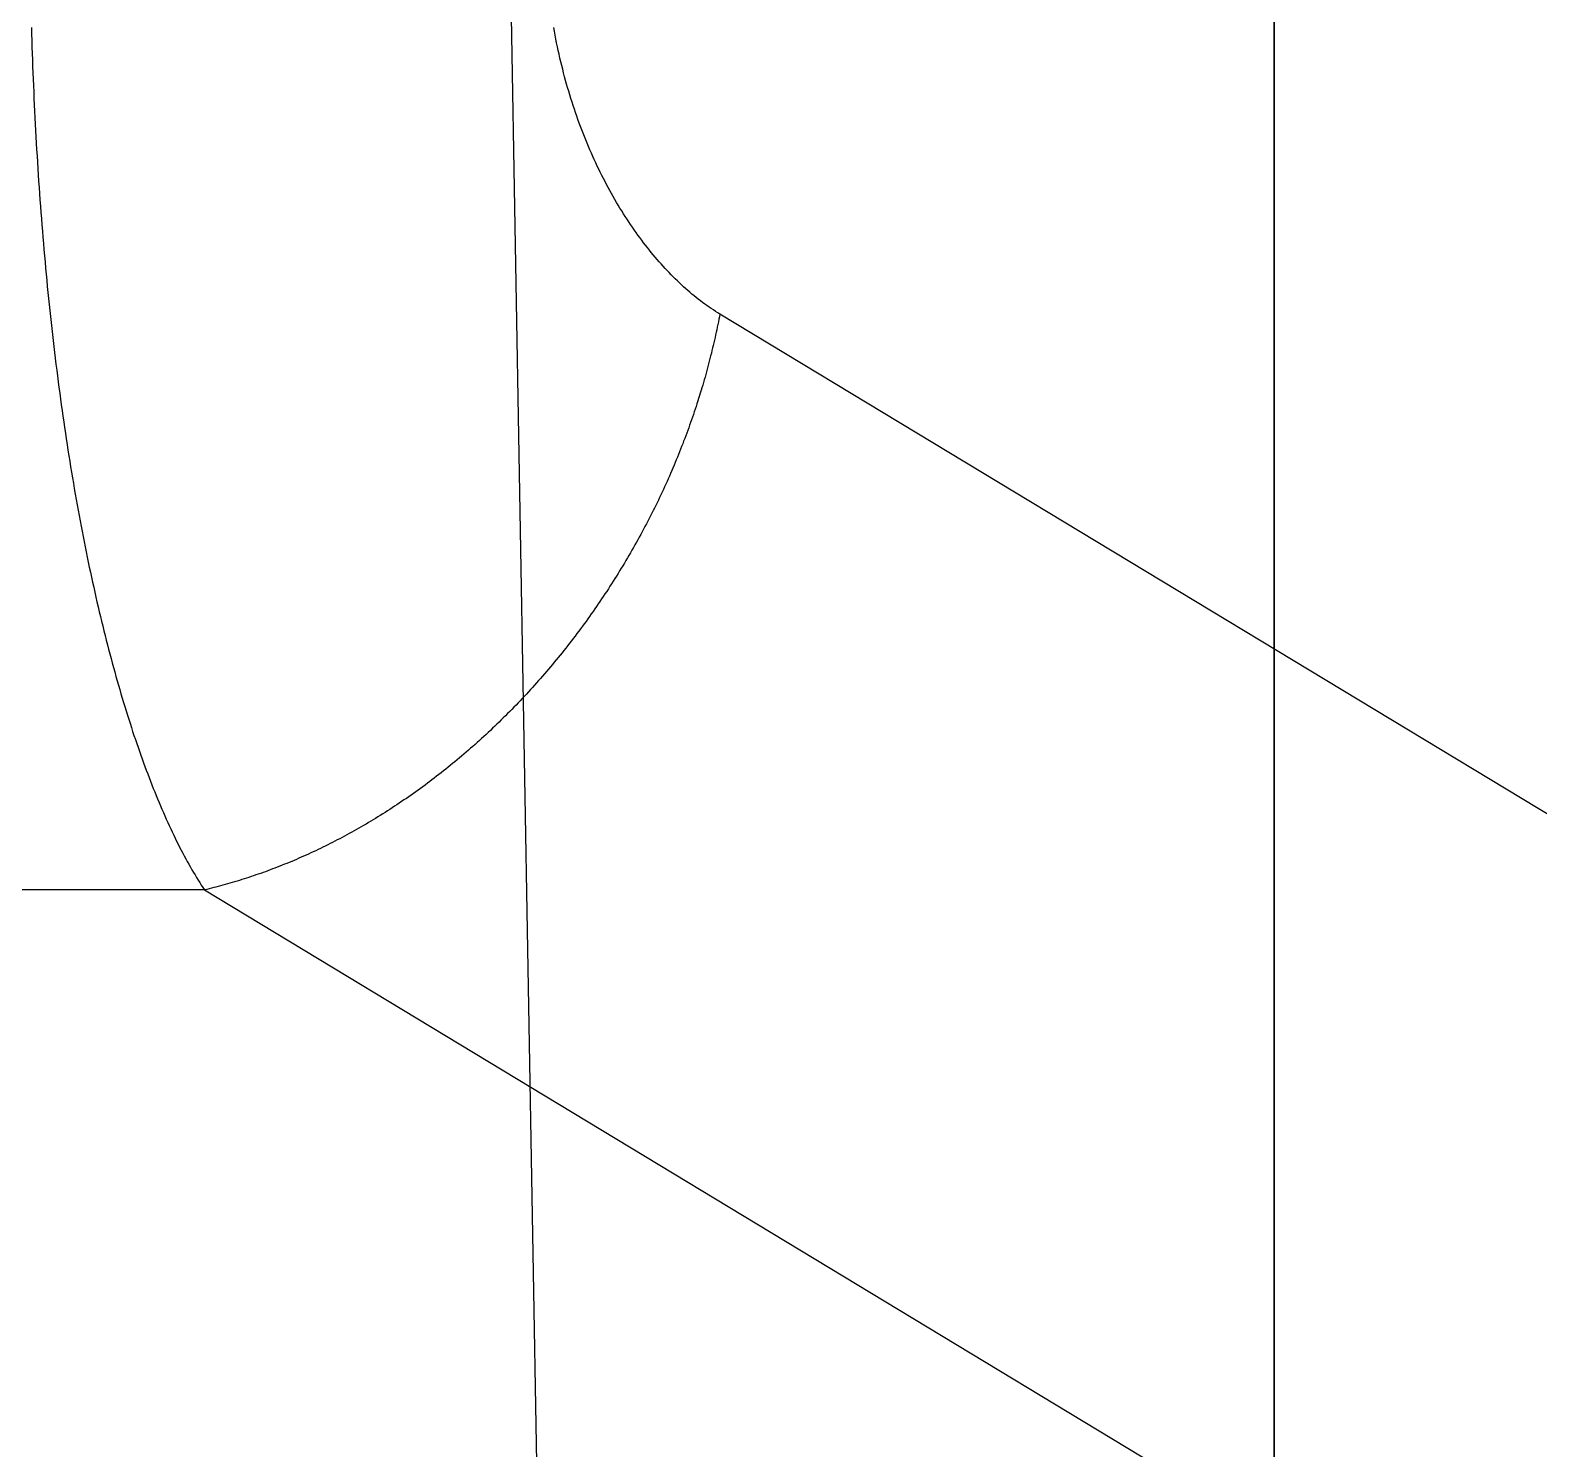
# Model space of a CAD drawing. Extents: x -4.83 to 4.83, y -5.56 to 3.84.
# Drawn here: x 1.76 to 2.051, y -4.3786 to -4.1049 of the extents above; entities that cross this region are included whole.
import ezdxf

# ---------------------------------------------------------------- set-up
doc = ezdxf.new("R2010")
doc.units = 0
doc.layers.get('0').update_dxf_attribs({"linetype": 'CONTINUOUS'})

# ---------------------------------------------------------------- blocks, each defined once
blk = doc.blocks.new('*U1')
at = {"color": 250, "extrusion": (-1, 0, 0)}
for p, q in [((2, -4.46868, 2.42132), (2, 0, 2.46032)), ((2, 0, 2.46032), (2, -4.47, 2.42))]:
    blk.add_line(p, q, dxfattribs=at)
at = {"color": 250, "extrusion": (0, -0.008727, 0.999962)}
blk.add_line((2, -4.46868, 2.42132), (2, 0, 2.46032), dxfattribs=at)
at = {"color": 250, "extrusion": (0, -0.009019, 0.999959)}
blk.add_line((2, 0, 2.46032), (2, -4.47, 2.42), dxfattribs=at)
at = {"color": 250}
for p, q in [((2.31109, -4.41234, 1.60161), (1.89306, -4.15968, 0.98261)), ((1.79361, -4.27078, 1.00442), (-1.79361, -4.27078, 1.00442)), ((1.79361, -4.27078, 1.00442), (2.23964, -4.54036, 1.66488))]:
    blk.add_line(p, q, dxfattribs=at)
at = {"color": 250, "extrusion": (0.828721, 0, -0.559661)}
blk.add_line((2.31109, -4.41234, 1.60161), (1.89306, -4.15968, 0.98261), dxfattribs=at)
at = {"color": 250, "extrusion": (0, -0.925848, -0.377897)}
for q in [(-1.79361, -4.27078, 1.00442), (2.23964, -4.54036, 1.66488)]:
    blk.add_line((1.79361, -4.27078, 1.00442), q, dxfattribs=at)
at = {"color": 250}
for points in [[(1.76025, -4.1044, 0.88091), (1.76028, -4.10565, 0.88103), (1.76032, -4.10689, 0.88116), (1.76035, -4.10814, 0.8813), (1.76039, -4.10939, 0.88145), (1.76044, -4.11063, 0.8816), (1.76048, -4.11187, 0.88177), (1.76053, -4.11311, 0.88194), (1.76057, -4.11435, 0.88212), (1.76063, -4.11559, 0.8823), (1.76068, -4.11683, 0.8825), (1.76073, -4.11807, 0.8827), (1.76079, -4.1193, 0.88291), (1.76085, -4.12054, 0.88313), (1.76091, -4.12177, 0.88335), (1.76097, -4.123, 0.88358), (1.76104, -4.12423, 0.88382), (1.7611, -4.12546, 0.88407), (1.76117, -4.12668, 0.88433), (1.76124, -4.12791, 0.88459), (1.76132, -4.12913, 0.88486), (1.76139, -4.13035, 0.88514), (1.76147, -4.13157, 0.88543), (1.76155, -4.13279, 0.88572), (1.76163, -4.134, 0.88602), (1.76171, -4.13522, 0.88633), (1.7618, -4.13643, 0.88664), (1.76188, -4.13764, 0.88696), (1.76197, -4.13884, 0.88729), (1.76207, -4.14005, 0.88763), (1.76216, -4.14125, 0.88798), (1.76225, -4.14245, 0.88833), (1.76235, -4.14365, 0.88869), (1.76245, -4.14484, 0.88906), (1.76255, -4.14604, 0.88943), (1.76265, -4.14723, 0.88981), (1.76276, -4.14842, 0.8902), (1.76287, -4.1496, 0.8906), (1.76298, -4.15079, 0.891), (1.76309, -4.15197, 0.89141), (1.7632, -4.15314, 0.89183), (1.76331, -4.15432, 0.89225), (1.76343, -4.15549, 0.89268), (1.76355, -4.15666, 0.89312), (1.76367, -4.15783, 0.89357), (1.76379, -4.15899, 0.89402), (1.76392, -4.16015, 0.89448), (1.76404, -4.16131, 0.89495), (1.76417, -4.16246, 0.89542), (1.7643, -4.16362, 0.89591), (1.76443, -4.16476, 0.89639), (1.76457, -4.16591, 0.89689), (1.7647, -4.16705, 0.89739), (1.76484, -4.16819, 0.8979), (1.76498, -4.16932, 0.89842), (1.76512, -4.17046, 0.89894), (1.76526, -4.17158, 0.89947), (1.76541, -4.17271, 0.90001), (1.76556, -4.17383, 0.90055), (1.76571, -4.17495, 0.9011), (1.76586, -4.17606, 0.90166), (1.76601, -4.17717, 0.90223), (1.76616, -4.17828, 0.9028), (1.76632, -4.17938, 0.90338), (1.76648, -4.18048, 0.90396), (1.76664, -4.18157, 0.90455), (1.7668, -4.18267, 0.90515), (1.76696, -4.18375, 0.90575), (1.76713, -4.18484, 0.90637), (1.76729, -4.18591, 0.90699), (1.76746, -4.18699, 0.90761), (1.76763, -4.18806, 0.90824), (1.76781, -4.18913, 0.90888), (1.76798, -4.19019, 0.90953), (1.76816, -4.19125, 0.91018), (1.76833, -4.1923, 0.91083), (1.76851, -4.19335, 0.9115), (1.76869, -4.19439, 0.91217), (1.76888, -4.19543, 0.91285), (1.76906, -4.19647, 0.91353), (1.76925, -4.1975, 0.91422), (1.76944, -4.19852, 0.91492), (1.76963, -4.19955, 0.91562), (1.76982, -4.20056, 0.91633), (1.77001, -4.20157, 0.91705), (1.77021, -4.20258, 0.91777), (1.7704, -4.20358, 0.9185), (1.7706, -4.20458, 0.91924), (1.7708, -4.20557, 0.91997), (1.771, -4.20656, 0.92072), (1.77121, -4.20754, 0.92147), (1.77141, -4.20852, 0.92223), (1.77162, -4.20949, 0.923), (1.77183, -4.21046, 0.92377), (1.77204, -4.21142, 0.92454), (1.77225, -4.21238, 0.92532), (1.77246, -4.21333, 0.92611), (1.77268, -4.21428, 0.92691), (1.77289, -4.21522, 0.92771), (1.77311, -4.21616, 0.92851), (1.77333, -4.21709, 0.92932), (1.77355, -4.21802, 0.93014), (1.77377, -4.21894, 0.93096), (1.77399, -4.21985, 0.93178), (1.77422, -4.22076, 0.93262), (1.77444, -4.22167, 0.93345), (1.77467, -4.22257, 0.9343), (1.7749, -4.22346, 0.93515), (1.77513, -4.22435, 0.936), (1.77536, -4.22524, 0.93686), (1.7756, -4.22612, 0.93772), (1.77583, -4.22699, 0.93859), (1.77607, -4.22786, 0.93947), (1.77631, -4.22872, 0.94035), (1.77655, -4.22957, 0.94123), (1.77679, -4.23042, 0.94212), (1.77703, -4.23127, 0.94302), (1.77727, -4.23211, 0.94391), (1.77752, -4.23294, 0.94482), (1.77776, -4.23377, 0.94573), (1.77801, -4.23459, 0.94664), (1.77826, -4.23541, 0.94756), (1.77851, -4.23622, 0.94849), (1.77876, -4.23703, 0.94942), (1.77901, -4.23783, 0.95035), (1.77926, -4.23862, 0.95129), (1.77952, -4.23941, 0.95223), (1.77977, -4.24019, 0.95318), (1.78003, -4.24096, 0.95413), (1.78029, -4.24173, 0.95509), (1.78055, -4.2425, 0.95605), (1.78081, -4.24326, 0.95701), (1.78107, -4.24401, 0.95798), (1.78133, -4.24475, 0.95896), (1.7816, -4.24549, 0.95993), (1.78186, -4.24623, 0.96092), (1.78213, -4.24696, 0.9619), (1.7824, -4.24768, 0.96289), (1.78267, -4.24839, 0.96389), (1.78294, -4.2491, 0.96489), (1.78321, -4.24981, 0.96589), (1.78348, -4.2505, 0.9669), (1.78375, -4.25119, 0.96791), (1.78403, -4.25188, 0.96893), (1.7843, -4.25256, 0.96995), (1.78458, -4.25323, 0.97097), (1.78486, -4.25389, 0.972), (1.78514, -4.25455, 0.97303), (1.78542, -4.25521, 0.97406), (1.7857, -4.25585, 0.9751), (1.78598, -4.25649, 0.97614), (1.78626, -4.25713, 0.97719), (1.78654, -4.25775, 0.97824), (1.78683, -4.25837, 0.97929), (1.78711, -4.25899, 0.98035), (1.7874, -4.25959, 0.98141), (1.78769, -4.26019, 0.98247), (1.78797, -4.26079, 0.98354), (1.78826, -4.26138, 0.98461), (1.78855, -4.26196, 0.98569), (1.78884, -4.26253, 0.98676), (1.78914, -4.2631, 0.98784), (1.78943, -4.26366, 0.98893), (1.78972, -4.26421, 0.99001), (1.79002, -4.26476, 0.9911), (1.79031, -4.2653, 0.9922), (1.79061, -4.26583, 0.99329), (1.7909, -4.26636, 0.99439), (1.7912, -4.26688, 0.9955), (1.7915, -4.26739, 0.9966), (1.7918, -4.2679, 0.99771), (1.7921, -4.2684, 0.99882), (1.7924, -4.26889, 0.99994), (1.7927, -4.26937, 1.00105), (1.793, -4.26985, 1.00217), (1.79331, -4.27032, 1.0033), (1.79361, -4.27078, 1.00442)], [(1.76025, -4.1044, 0.88091), (1.76028, -4.10565, 0.88103), (1.76032, -4.10689, 0.88116), (1.76035, -4.10814, 0.8813), (1.76039, -4.10939, 0.88145), (1.76044, -4.11063, 0.8816), (1.76048, -4.11187, 0.88177), (1.76053, -4.11311, 0.88194), (1.76057, -4.11435, 0.88212), (1.76063, -4.11559, 0.8823), (1.76068, -4.11683, 0.8825), (1.76073, -4.11807, 0.8827), (1.76079, -4.1193, 0.88291), (1.76085, -4.12054, 0.88313), (1.76091, -4.12177, 0.88335), (1.76097, -4.123, 0.88358), (1.76104, -4.12423, 0.88382), (1.7611, -4.12546, 0.88407), (1.76117, -4.12668, 0.88433), (1.76124, -4.12791, 0.88459), (1.76132, -4.12913, 0.88486), (1.76139, -4.13035, 0.88514), (1.76147, -4.13157, 0.88543), (1.76155, -4.13279, 0.88572), (1.76163, -4.134, 0.88602), (1.76171, -4.13522, 0.88633), (1.7618, -4.13643, 0.88664), (1.76188, -4.13764, 0.88696), (1.76197, -4.13884, 0.88729), (1.76207, -4.14005, 0.88763), (1.76216, -4.14125, 0.88798), (1.76225, -4.14245, 0.88833), (1.76235, -4.14365, 0.88869), (1.76245, -4.14484, 0.88906), (1.76255, -4.14604, 0.88943), (1.76265, -4.14723, 0.88981), (1.76276, -4.14842, 0.8902), (1.76287, -4.1496, 0.8906), (1.76298, -4.15079, 0.891), (1.76309, -4.15197, 0.89141), (1.7632, -4.15314, 0.89183), (1.76331, -4.15432, 0.89225), (1.76343, -4.15549, 0.89268), (1.76355, -4.15666, 0.89312), (1.76367, -4.15783, 0.89357), (1.76379, -4.15899, 0.89402), (1.76392, -4.16015, 0.89448), (1.76404, -4.16131, 0.89495), (1.76417, -4.16246, 0.89542), (1.7643, -4.16362, 0.89591), (1.76443, -4.16476, 0.89639), (1.76457, -4.16591, 0.89689), (1.7647, -4.16705, 0.89739), (1.76484, -4.16819, 0.8979), (1.76498, -4.16932, 0.89842), (1.76512, -4.17046, 0.89894), (1.76526, -4.17158, 0.89947), (1.76541, -4.17271, 0.90001), (1.76556, -4.17383, 0.90055), (1.76571, -4.17495, 0.9011), (1.76586, -4.17606, 0.90166), (1.76601, -4.17717, 0.90223), (1.76616, -4.17828, 0.9028), (1.76632, -4.17938, 0.90338), (1.76648, -4.18048, 0.90396), (1.76664, -4.18157, 0.90455), (1.7668, -4.18267, 0.90515), (1.76696, -4.18375, 0.90575), (1.76713, -4.18484, 0.90637), (1.76729, -4.18591, 0.90699), (1.76746, -4.18699, 0.90761), (1.76763, -4.18806, 0.90824), (1.76781, -4.18913, 0.90888), (1.76798, -4.19019, 0.90953), (1.76816, -4.19125, 0.91018), (1.76833, -4.1923, 0.91083), (1.76851, -4.19335, 0.9115), (1.76869, -4.19439, 0.91217), (1.76888, -4.19543, 0.91285), (1.76906, -4.19647, 0.91353), (1.76925, -4.1975, 0.91422), (1.76944, -4.19852, 0.91492), (1.76963, -4.19955, 0.91562), (1.76982, -4.20056, 0.91633), (1.77001, -4.20157, 0.91705), (1.77021, -4.20258, 0.91777), (1.7704, -4.20358, 0.9185), (1.7706, -4.20458, 0.91924), (1.7708, -4.20557, 0.91997), (1.771, -4.20656, 0.92072), (1.77121, -4.20754, 0.92147), (1.77141, -4.20852, 0.92223), (1.77162, -4.20949, 0.923), (1.77183, -4.21046, 0.92377), (1.77204, -4.21142, 0.92454), (1.77225, -4.21238, 0.92532), (1.77246, -4.21333, 0.92611), (1.77268, -4.21428, 0.92691), (1.77289, -4.21522, 0.92771), (1.77311, -4.21616, 0.92851), (1.77333, -4.21709, 0.92932), (1.77355, -4.21802, 0.93014), (1.77377, -4.21894, 0.93096), (1.77399, -4.21985, 0.93178), (1.77422, -4.22076, 0.93262), (1.77444, -4.22167, 0.93345), (1.77467, -4.22257, 0.9343), (1.7749, -4.22346, 0.93515), (1.77513, -4.22435, 0.936), (1.77536, -4.22524, 0.93686), (1.7756, -4.22612, 0.93772), (1.77583, -4.22699, 0.93859), (1.77607, -4.22786, 0.93947), (1.77631, -4.22872, 0.94035), (1.77655, -4.22957, 0.94123), (1.77679, -4.23042, 0.94212), (1.77703, -4.23127, 0.94302), (1.77727, -4.23211, 0.94391), (1.77752, -4.23294, 0.94482), (1.77776, -4.23377, 0.94573), (1.77801, -4.23459, 0.94664), (1.77826, -4.23541, 0.94756), (1.77851, -4.23622, 0.94849), (1.77876, -4.23703, 0.94942), (1.77901, -4.23783, 0.95035), (1.77926, -4.23862, 0.95129), (1.77952, -4.23941, 0.95223), (1.77977, -4.24019, 0.95318), (1.78003, -4.24096, 0.95413), (1.78029, -4.24173, 0.95509), (1.78055, -4.2425, 0.95605), (1.78081, -4.24326, 0.95701), (1.78107, -4.24401, 0.95798), (1.78133, -4.24475, 0.95896), (1.7816, -4.24549, 0.95993), (1.78186, -4.24623, 0.96092), (1.78213, -4.24696, 0.9619), (1.7824, -4.24768, 0.96289), (1.78267, -4.24839, 0.96389), (1.78294, -4.2491, 0.96489), (1.78321, -4.24981, 0.96589), (1.78348, -4.2505, 0.9669), (1.78375, -4.25119, 0.96791), (1.78403, -4.25188, 0.96893), (1.7843, -4.25256, 0.96995), (1.78458, -4.25323, 0.97097), (1.78486, -4.25389, 0.972), (1.78514, -4.25455, 0.97303), (1.78542, -4.25521, 0.97406), (1.7857, -4.25585, 0.9751), (1.78598, -4.25649, 0.97614), (1.78626, -4.25713, 0.97719), (1.78654, -4.25775, 0.97824), (1.78683, -4.25837, 0.97929), (1.78711, -4.25899, 0.98035), (1.7874, -4.25959, 0.98141), (1.78769, -4.26019, 0.98247), (1.78797, -4.26079, 0.98354), (1.78826, -4.26138, 0.98461), (1.78855, -4.26196, 0.98569), (1.78884, -4.26253, 0.98676), (1.78914, -4.2631, 0.98784), (1.78943, -4.26366, 0.98893), (1.78972, -4.26421, 0.99001), (1.79002, -4.26476, 0.9911), (1.79031, -4.2653, 0.9922), (1.79061, -4.26583, 0.99329), (1.7909, -4.26636, 0.99439), (1.7912, -4.26688, 0.9955), (1.7915, -4.26739, 0.9966), (1.7918, -4.2679, 0.99771), (1.7921, -4.2684, 0.99882), (1.7924, -4.26889, 0.99994), (1.7927, -4.26937, 1.00105), (1.793, -4.26985, 1.00217), (1.79331, -4.27032, 1.0033), (1.79361, -4.27078, 1.00442)], [(1.89306, -4.15968, 0.98261), (1.89264, -4.15942, 0.98199), (1.89222, -4.15916, 0.98137), (1.8918, -4.15888, 0.98075), (1.89138, -4.1586, 0.98013), (1.89097, -4.15832, 0.97951), (1.89055, -4.15803, 0.9789), (1.89013, -4.15773, 0.97828), (1.88972, -4.15742, 0.97767), (1.88931, -4.15711, 0.97706), (1.8889, -4.15679, 0.97645), (1.88849, -4.15646, 0.97584), (1.88808, -4.15613, 0.97523), (1.88767, -4.1558, 0.97463), (1.88726, -4.15545, 0.97403), (1.88686, -4.1551, 0.97343), (1.88645, -4.15474, 0.97283), (1.88605, -4.15438, 0.97223), (1.88565, -4.15401, 0.97164), (1.88525, -4.15364, 0.97104), (1.88485, -4.15326, 0.97045), (1.88445, -4.15287, 0.96986), (1.88405, -4.15248, 0.96928), (1.88366, -4.15208, 0.9687), (1.88327, -4.15167, 0.96811), (1.88288, -4.15126, 0.96754), (1.88249, -4.15085, 0.96696), (1.8821, -4.15043, 0.96639), (1.88172, -4.15, 0.96582), (1.88133, -4.14956, 0.96525), (1.88095, -4.14913, 0.96469), (1.88057, -4.14868, 0.96412), (1.88019, -4.14823, 0.96356), (1.87982, -4.14777, 0.96301), (1.87945, -4.14731, 0.96245), (1.87907, -4.14685, 0.9619), (1.8787, -4.14637, 0.96136), (1.87834, -4.1459, 0.96081), (1.87797, -4.14541, 0.96027), (1.87761, -4.14492, 0.95974), (1.87725, -4.14443, 0.9592), (1.87689, -4.14393, 0.95867), (1.87654, -4.14343, 0.95815), (1.87618, -4.14292, 0.95762), (1.87583, -4.1424, 0.9571), (1.87548, -4.14188, 0.95659), (1.87514, -4.14136, 0.95608), (1.8748, -4.14083, 0.95557), (1.87446, -4.1403, 0.95507), (1.87412, -4.13976, 0.95457), (1.87378, -4.13921, 0.95407), (1.87345, -4.13866, 0.95358), (1.87312, -4.13811, 0.95309), (1.8728, -4.13755, 0.95261), (1.87247, -4.13699, 0.95213), (1.87215, -4.13642, 0.95165), (1.87183, -4.13585, 0.95118), (1.87152, -4.13527, 0.95072), (1.87121, -4.13469, 0.95026), (1.8709, -4.1341, 0.9498), (1.87059, -4.13351, 0.94935), (1.87029, -4.13291, 0.9489), (1.86999, -4.13231, 0.94846), (1.8697, -4.13171, 0.94802), (1.86941, -4.1311, 0.94759), (1.86912, -4.13049, 0.94716), (1.86883, -4.12987, 0.94674), (1.86855, -4.12925, 0.94632), (1.86827, -4.12862, 0.9459), (1.86799, -4.12799, 0.9455), (1.86772, -4.12736, 0.9451), (1.86745, -4.12672, 0.9447), (1.86719, -4.12607, 0.94431), (1.86693, -4.12543, 0.94392), (1.86667, -4.12478, 0.94354), (1.86642, -4.12412, 0.94317), (1.86617, -4.12347, 0.9428), (1.86592, -4.1228, 0.94243), (1.86568, -4.12214, 0.94207), (1.86544, -4.12147, 0.94172), (1.86521, -4.12079, 0.94137), (1.86498, -4.12012, 0.94103), (1.86475, -4.11944, 0.9407), (1.86453, -4.11875, 0.94037), (1.86432, -4.11806, 0.94005), (1.8641, -4.11737, 0.93973), (1.86389, -4.11668, 0.93942), (1.86369, -4.11598, 0.93912), (1.86349, -4.11528, 0.93882), (1.86329, -4.11457, 0.93853), (1.8631, -4.11386, 0.93825), (1.86291, -4.11315, 0.93797), (1.86273, -4.11243, 0.9377), (1.86255, -4.11171, 0.93743), (1.86237, -4.11099, 0.93718), (1.86221, -4.11027, 0.93693), (1.86204, -4.10954, 0.93668), (1.86188, -4.10881, 0.93644), (1.86172, -4.10807, 0.93621), (1.86157, -4.10734, 0.93599), (1.86143, -4.1066, 0.93577), (1.86129, -4.10585, 0.93556), (1.86115, -4.10511, 0.93536), (1.86102, -4.10436, 0.93517)], [(1.89306, -4.15968, 0.98261), (1.89264, -4.15942, 0.98199), (1.89222, -4.15916, 0.98137), (1.8918, -4.15888, 0.98075), (1.89138, -4.1586, 0.98013), (1.89097, -4.15832, 0.97951), (1.89055, -4.15803, 0.9789), (1.89013, -4.15773, 0.97828), (1.88972, -4.15742, 0.97767), (1.88931, -4.15711, 0.97706), (1.8889, -4.15679, 0.97645), (1.88849, -4.15646, 0.97584), (1.88808, -4.15613, 0.97523), (1.88767, -4.1558, 0.97463), (1.88726, -4.15545, 0.97403), (1.88686, -4.1551, 0.97343), (1.88645, -4.15474, 0.97283), (1.88605, -4.15438, 0.97223), (1.88565, -4.15401, 0.97164), (1.88525, -4.15364, 0.97104), (1.88485, -4.15326, 0.97045), (1.88445, -4.15287, 0.96986), (1.88405, -4.15248, 0.96928), (1.88366, -4.15208, 0.9687), (1.88327, -4.15167, 0.96811), (1.88288, -4.15126, 0.96754), (1.88249, -4.15085, 0.96696), (1.8821, -4.15043, 0.96639), (1.88172, -4.15, 0.96582), (1.88133, -4.14956, 0.96525), (1.88095, -4.14913, 0.96469), (1.88057, -4.14868, 0.96412), (1.88019, -4.14823, 0.96356), (1.87982, -4.14777, 0.96301), (1.87945, -4.14731, 0.96245), (1.87907, -4.14685, 0.9619), (1.8787, -4.14637, 0.96136), (1.87834, -4.1459, 0.96081), (1.87797, -4.14541, 0.96027), (1.87761, -4.14492, 0.95974), (1.87725, -4.14443, 0.9592), (1.87689, -4.14393, 0.95867), (1.87654, -4.14343, 0.95815), (1.87618, -4.14292, 0.95762), (1.87583, -4.1424, 0.9571), (1.87548, -4.14188, 0.95659), (1.87514, -4.14136, 0.95608), (1.8748, -4.14083, 0.95557), (1.87446, -4.1403, 0.95507), (1.87412, -4.13976, 0.95457), (1.87378, -4.13921, 0.95407), (1.87345, -4.13866, 0.95358), (1.87312, -4.13811, 0.95309), (1.8728, -4.13755, 0.95261), (1.87247, -4.13699, 0.95213), (1.87215, -4.13642, 0.95165), (1.87183, -4.13585, 0.95118), (1.87152, -4.13527, 0.95072), (1.87121, -4.13469, 0.95026), (1.8709, -4.1341, 0.9498), (1.87059, -4.13351, 0.94935), (1.87029, -4.13291, 0.9489), (1.86999, -4.13231, 0.94846), (1.8697, -4.13171, 0.94802), (1.86941, -4.1311, 0.94759), (1.86912, -4.13049, 0.94716), (1.86883, -4.12987, 0.94674), (1.86855, -4.12925, 0.94632), (1.86827, -4.12862, 0.9459), (1.86799, -4.12799, 0.9455), (1.86772, -4.12736, 0.9451), (1.86745, -4.12672, 0.9447), (1.86719, -4.12607, 0.94431), (1.86693, -4.12543, 0.94392), (1.86667, -4.12478, 0.94354), (1.86642, -4.12412, 0.94317), (1.86617, -4.12347, 0.9428), (1.86592, -4.1228, 0.94243), (1.86568, -4.12214, 0.94207), (1.86544, -4.12147, 0.94172), (1.86521, -4.12079, 0.94137), (1.86498, -4.12012, 0.94103), (1.86475, -4.11944, 0.9407), (1.86453, -4.11875, 0.94037), (1.86432, -4.11806, 0.94005), (1.8641, -4.11737, 0.93973), (1.86389, -4.11668, 0.93942), (1.86369, -4.11598, 0.93912), (1.86349, -4.11528, 0.93882), (1.86329, -4.11457, 0.93853), (1.8631, -4.11386, 0.93825), (1.86291, -4.11315, 0.93797), (1.86273, -4.11243, 0.9377), (1.86255, -4.11171, 0.93743), (1.86237, -4.11099, 0.93718), (1.86221, -4.11027, 0.93693), (1.86204, -4.10954, 0.93668), (1.86188, -4.10881, 0.93644), (1.86172, -4.10807, 0.93621), (1.86157, -4.10734, 0.93599), (1.86143, -4.1066, 0.93577), (1.86129, -4.10585, 0.93556), (1.86115, -4.10511, 0.93536), (1.86102, -4.10436, 0.93517)], [(1.89306, -4.15968, 0.98261), (1.89296, -4.16018, 0.98247), (1.89286, -4.16068, 0.98233), (1.89276, -4.16118, 0.9822), (1.89266, -4.16168, 0.98206), (1.89256, -4.16218, 0.98193), (1.89245, -4.16268, 0.98179), (1.89235, -4.16318, 0.98166), (1.89224, -4.16369, 0.98153), (1.89212, -4.16419, 0.9814), (1.89201, -4.16469, 0.98127), (1.89189, -4.1652, 0.98114), (1.89177, -4.16571, 0.98102), (1.89165, -4.16621, 0.98089), (1.89153, -4.16672, 0.98077), (1.89141, -4.16723, 0.98064), (1.89128, -4.16773, 0.98052), (1.89115, -4.16824, 0.9804), (1.89102, -4.16875, 0.98028), (1.89089, -4.16926, 0.98016), (1.89075, -4.16977, 0.98005), (1.89061, -4.17028, 0.97993), (1.89047, -4.17079, 0.97982), (1.89033, -4.17131, 0.97971), (1.89019, -4.17182, 0.97959), (1.89004, -4.17233, 0.97948), (1.88989, -4.17284, 0.97937), (1.88974, -4.17336, 0.97927), (1.88959, -4.17387, 0.97916), (1.88943, -4.17438, 0.97906), (1.88928, -4.1749, 0.97895), (1.88912, -4.17541, 0.97885), (1.88896, -4.17593, 0.97875), (1.88879, -4.17644, 0.97865), (1.88863, -4.17696, 0.97855), (1.88846, -4.17748, 0.97845), (1.88829, -4.17799, 0.97836), (1.88812, -4.17851, 0.97826), (1.88794, -4.17902, 0.97817), (1.88776, -4.17954, 0.97808), (1.88759, -4.18006, 0.97799), (1.8874, -4.18057, 0.9779), (1.88722, -4.18109, 0.97781), (1.88704, -4.18161, 0.97773), (1.88685, -4.18213, 0.97764), (1.88666, -4.18264, 0.97756), (1.88647, -4.18316, 0.97748), (1.88627, -4.18368, 0.9774), (1.88607, -4.18419, 0.97732), (1.88588, -4.18471, 0.97724), (1.88567, -4.18523, 0.97717), (1.88547, -4.18575, 0.97709), (1.88527, -4.18626, 0.97702), (1.88506, -4.18678, 0.97695), (1.88485, -4.1873, 0.97688), (1.88464, -4.18782, 0.97681), (1.88442, -4.18833, 0.97675), (1.88421, -4.18885, 0.97668), (1.88399, -4.18937, 0.97662), (1.88377, -4.18988, 0.97656), (1.88354, -4.1904, 0.9765), (1.88332, -4.19092, 0.97644), (1.88309, -4.19143, 0.97638), (1.88286, -4.19195, 0.97633), (1.88263, -4.19246, 0.97627), (1.88239, -4.19298, 0.97622), (1.88216, -4.19349, 0.97617), (1.88192, -4.19401, 0.97612), (1.88168, -4.19452, 0.97607), (1.88143, -4.19504, 0.97603), (1.88119, -4.19555, 0.97598), (1.88094, -4.19606, 0.97594), (1.88069, -4.19658, 0.9759), (1.88044, -4.19709, 0.97586), (1.88018, -4.1976, 0.97583), (1.87992, -4.19811, 0.97579), (1.87966, -4.19862, 0.97576), (1.8794, -4.19913, 0.97573), (1.87914, -4.19965, 0.9757), (1.87887, -4.20015, 0.97567), (1.87861, -4.20066, 0.97564), (1.87834, -4.20117, 0.97562), (1.87806, -4.20168, 0.97559), (1.87779, -4.20219, 0.97557), (1.87751, -4.2027, 0.97555), (1.87723, -4.2032, 0.97553), (1.87695, -4.20371, 0.97552), (1.87667, -4.20421, 0.9755), (1.87638, -4.20472, 0.97549), (1.8761, -4.20522, 0.97548), (1.87581, -4.20572, 0.97547), (1.87551, -4.20622, 0.97546), (1.87522, -4.20673, 0.97545), (1.87492, -4.20723, 0.97545), (1.87463, -4.20773, 0.97545), (1.87433, -4.20823, 0.97544), (1.87402, -4.20872, 0.97545), (1.87372, -4.20922, 0.97545), (1.87341, -4.20972, 0.97545), (1.87311, -4.21021, 0.97546), (1.8728, -4.21071, 0.97547), (1.87248, -4.2112, 0.97547), (1.87217, -4.21169, 0.97549), (1.87185, -4.21219, 0.9755), (1.87154, -4.21268, 0.97551), (1.87122, -4.21317, 0.97553), (1.87089, -4.21365, 0.97555), (1.87057, -4.21414, 0.97557), (1.87024, -4.21463, 0.97559), (1.86992, -4.21511, 0.97561), (1.86959, -4.2156, 0.97564), (1.86925, -4.21608, 0.97566), (1.86892, -4.21656, 0.97569), (1.86859, -4.21704, 0.97572), (1.86825, -4.21752, 0.97575), (1.86791, -4.218, 0.97579), (1.86757, -4.21848, 0.97582), (1.86723, -4.21896, 0.97586), (1.86688, -4.21943, 0.9759), (1.86653, -4.2199, 0.97594), (1.86619, -4.22038, 0.97598), (1.86584, -4.22085, 0.97603), (1.86548, -4.22132, 0.97607), (1.86513, -4.22179, 0.97612), (1.86477, -4.22225, 0.97617), (1.86442, -4.22272, 0.97622), (1.86406, -4.22318, 0.97627), (1.8637, -4.22365, 0.97633), (1.86333, -4.22411, 0.97638), (1.86297, -4.22457, 0.97644), (1.8626, -4.22502, 0.9765), (1.86224, -4.22548, 0.97657), (1.86187, -4.22594, 0.97663), (1.8615, -4.22639, 0.97669), (1.86112, -4.22684, 0.97676), (1.86075, -4.22729, 0.97683), (1.86037, -4.22774, 0.9769), (1.85999, -4.22819, 0.97698), (1.85961, -4.22864, 0.97705), (1.85923, -4.22908, 0.97713), (1.85885, -4.22952, 0.9772), (1.85847, -4.22996, 0.97728), (1.85808, -4.2304, 0.97737), (1.85769, -4.23084, 0.97745), (1.8573, -4.23127, 0.97753), (1.85691, -4.23171, 0.97762), (1.85652, -4.23214, 0.97771), (1.85612, -4.23257, 0.9778), (1.85573, -4.233, 0.97789), (1.85533, -4.23343, 0.97799), (1.85493, -4.23385, 0.97808), (1.85453, -4.23427, 0.97818), (1.85413, -4.23469, 0.97828), (1.85373, -4.23511, 0.97838), (1.85332, -4.23553, 0.97848), (1.85292, -4.23595, 0.97859), (1.85251, -4.23636, 0.97869), (1.8521, -4.23677, 0.9788), (1.85169, -4.23718, 0.97891), (1.85128, -4.23759, 0.97902), (1.85087, -4.23799, 0.97913), (1.85046, -4.2384, 0.97925), (1.85004, -4.2388, 0.97937), (1.84962, -4.2392, 0.97948), (1.84921, -4.2396, 0.9796), (1.84879, -4.23999, 0.97973), (1.84837, -4.24039, 0.97985), (1.84795, -4.24078, 0.97997), (1.84752, -4.24117, 0.9801), (1.8471, -4.24156, 0.98023), (1.84667, -4.24194, 0.98036), (1.84625, -4.24232, 0.98049), (1.84582, -4.24271, 0.98062), (1.84539, -4.24309, 0.98076), (1.84496, -4.24346, 0.98089), (1.84453, -4.24384, 0.98103), (1.8441, -4.24421, 0.98117), (1.84367, -4.24458, 0.98131), (1.84323, -4.24495, 0.98145), (1.8428, -4.24531, 0.9816), (1.84236, -4.24568, 0.98174), (1.84193, -4.24604, 0.98189), (1.84149, -4.2464, 0.98204), (1.84105, -4.24676, 0.98219), (1.84061, -4.24711, 0.98234), (1.84017, -4.24747, 0.98249), (1.83973, -4.24782, 0.98265), (1.83929, -4.24816, 0.9828), (1.83885, -4.24851, 0.98296), (1.8384, -4.24885, 0.98312), (1.83796, -4.24919, 0.98328), (1.83751, -4.24953, 0.98345), (1.83707, -4.24987, 0.98361), (1.83662, -4.25021, 0.98377), (1.83617, -4.25054, 0.98394), (1.83572, -4.25087, 0.98411), (1.83528, -4.2512, 0.98428), (1.83483, -4.25152, 0.98445), (1.83438, -4.25184, 0.98462), (1.83393, -4.25216, 0.98479), (1.83347, -4.25248, 0.98497), (1.83302, -4.2528, 0.98515), (1.83257, -4.25311, 0.98532), (1.83211, -4.25342, 0.9855), (1.83166, -4.25373, 0.98568), (1.83121, -4.25404, 0.98587), (1.83075, -4.25434, 0.98605), (1.8303, -4.25464, 0.98623), (1.82984, -4.25494, 0.98642), (1.82938, -4.25524, 0.98661), (1.82893, -4.25553, 0.9868), (1.82847, -4.25582, 0.98699), (1.82801, -4.25611, 0.98718), (1.82755, -4.2564, 0.98737), (1.82709, -4.25668, 0.98756), (1.82663, -4.25697, 0.98776), (1.82617, -4.25725, 0.98796), (1.82571, -4.25752, 0.98815), (1.82525, -4.2578, 0.98835), (1.82479, -4.25807, 0.98855), (1.82433, -4.25834, 0.98875), (1.82387, -4.25861, 0.98895), (1.82341, -4.25887, 0.98916), (1.82295, -4.25913, 0.98936), (1.82249, -4.25939, 0.98957), (1.82203, -4.25965, 0.98978), (1.82156, -4.2599, 0.98998), (1.8211, -4.26016, 0.99019), (1.82064, -4.26041, 0.9904), (1.82017, -4.26065, 0.99062), (1.81971, -4.2609, 0.99083), (1.81925, -4.26114, 0.99104), (1.81879, -4.26138, 0.99126), (1.81832, -4.26162, 0.99147), (1.81786, -4.26185, 0.99169), (1.8174, -4.26208, 0.99191), (1.81693, -4.26231, 0.99213), (1.81647, -4.26254, 0.99235), (1.81601, -4.26277, 0.99257), (1.81554, -4.26299, 0.99279), (1.81508, -4.26321, 0.99301), (1.81462, -4.26343, 0.99324), (1.81415, -4.26364, 0.99346), (1.81369, -4.26385, 0.99369), (1.81323, -4.26406, 0.99392), (1.81276, -4.26427, 0.99414), (1.8123, -4.26448, 0.99437), (1.81184, -4.26468, 0.9946), (1.81137, -4.26488, 0.99483), (1.81091, -4.26508, 0.99506), (1.81045, -4.26527, 0.9953), (1.80999, -4.26547, 0.99553), (1.80953, -4.26566, 0.99577), (1.80907, -4.26584, 0.996), (1.8086, -4.26603, 0.99624), (1.80814, -4.26621, 0.99647), (1.80768, -4.26639, 0.99671), (1.80722, -4.26657, 0.99695), (1.80676, -4.26674, 0.99719), (1.8063, -4.26692, 0.99743), (1.80584, -4.26709, 0.99767), (1.80538, -4.26726, 0.99791), (1.80492, -4.26742, 0.99815), (1.80447, -4.26758, 0.9984), (1.80401, -4.26775, 0.99864), (1.80355, -4.2679, 0.99888), (1.80309, -4.26806, 0.99913), (1.80264, -4.26821, 0.99937), (1.80218, -4.26836, 0.99962), (1.80172, -4.26851, 0.99987), (1.80127, -4.26866, 1.00012), (1.80081, -4.2688, 1.00036), (1.80036, -4.26894, 1.00061), (1.79991, -4.26908, 1.00086), (1.79945, -4.26922, 1.00111), (1.799, -4.26935, 1.00136), (1.79855, -4.26949, 1.00162), (1.79809, -4.26962, 1.00187), (1.79764, -4.26974, 1.00212), (1.79719, -4.26987, 1.00237), (1.79674, -4.26999, 1.00263), (1.79629, -4.27011, 1.00288), (1.79584, -4.27023, 1.00314), (1.7954, -4.27034, 1.00339), (1.79495, -4.27046, 1.00365), (1.7945, -4.27057, 1.00391), (1.79406, -4.27068, 1.00416), (1.79361, -4.27078, 1.00442)], [(1.89306, -4.15968, 0.98261), (1.89296, -4.16018, 0.98247), (1.89286, -4.16068, 0.98233), (1.89276, -4.16118, 0.9822), (1.89266, -4.16168, 0.98206), (1.89256, -4.16218, 0.98193), (1.89245, -4.16268, 0.98179), (1.89235, -4.16318, 0.98166), (1.89224, -4.16369, 0.98153), (1.89212, -4.16419, 0.9814), (1.89201, -4.16469, 0.98127), (1.89189, -4.1652, 0.98114), (1.89177, -4.16571, 0.98102), (1.89165, -4.16621, 0.98089), (1.89153, -4.16672, 0.98077), (1.89141, -4.16723, 0.98064), (1.89128, -4.16773, 0.98052), (1.89115, -4.16824, 0.9804), (1.89102, -4.16875, 0.98028), (1.89089, -4.16926, 0.98016), (1.89075, -4.16977, 0.98005), (1.89061, -4.17028, 0.97993), (1.89047, -4.17079, 0.97982), (1.89033, -4.17131, 0.97971), (1.89019, -4.17182, 0.97959), (1.89004, -4.17233, 0.97948), (1.88989, -4.17284, 0.97937), (1.88974, -4.17336, 0.97927), (1.88959, -4.17387, 0.97916), (1.88943, -4.17438, 0.97906), (1.88928, -4.1749, 0.97895), (1.88912, -4.17541, 0.97885), (1.88896, -4.17593, 0.97875), (1.88879, -4.17644, 0.97865), (1.88863, -4.17696, 0.97855), (1.88846, -4.17748, 0.97845), (1.88829, -4.17799, 0.97836), (1.88812, -4.17851, 0.97826), (1.88794, -4.17902, 0.97817), (1.88776, -4.17954, 0.97808), (1.88759, -4.18006, 0.97799), (1.8874, -4.18057, 0.9779), (1.88722, -4.18109, 0.97781), (1.88704, -4.18161, 0.97773), (1.88685, -4.18213, 0.97764), (1.88666, -4.18264, 0.97756), (1.88647, -4.18316, 0.97748), (1.88627, -4.18368, 0.9774), (1.88607, -4.18419, 0.97732), (1.88588, -4.18471, 0.97724), (1.88567, -4.18523, 0.97717), (1.88547, -4.18575, 0.97709), (1.88527, -4.18626, 0.97702), (1.88506, -4.18678, 0.97695), (1.88485, -4.1873, 0.97688), (1.88464, -4.18782, 0.97681), (1.88442, -4.18833, 0.97675), (1.88421, -4.18885, 0.97668), (1.88399, -4.18937, 0.97662), (1.88377, -4.18988, 0.97656), (1.88354, -4.1904, 0.9765), (1.88332, -4.19092, 0.97644), (1.88309, -4.19143, 0.97638), (1.88286, -4.19195, 0.97633), (1.88263, -4.19246, 0.97627), (1.88239, -4.19298, 0.97622), (1.88216, -4.19349, 0.97617), (1.88192, -4.19401, 0.97612), (1.88168, -4.19452, 0.97607), (1.88143, -4.19504, 0.97603), (1.88119, -4.19555, 0.97598), (1.88094, -4.19606, 0.97594), (1.88069, -4.19658, 0.9759), (1.88044, -4.19709, 0.97586), (1.88018, -4.1976, 0.97583), (1.87992, -4.19811, 0.97579), (1.87966, -4.19862, 0.97576), (1.8794, -4.19913, 0.97573), (1.87914, -4.19965, 0.9757), (1.87887, -4.20015, 0.97567), (1.87861, -4.20066, 0.97564), (1.87834, -4.20117, 0.97562), (1.87806, -4.20168, 0.97559), (1.87779, -4.20219, 0.97557), (1.87751, -4.2027, 0.97555), (1.87723, -4.2032, 0.97553), (1.87695, -4.20371, 0.97552), (1.87667, -4.20421, 0.9755), (1.87638, -4.20472, 0.97549), (1.8761, -4.20522, 0.97548), (1.87581, -4.20572, 0.97547), (1.87551, -4.20622, 0.97546), (1.87522, -4.20673, 0.97545), (1.87492, -4.20723, 0.97545), (1.87463, -4.20773, 0.97545), (1.87433, -4.20823, 0.97544), (1.87402, -4.20872, 0.97545), (1.87372, -4.20922, 0.97545), (1.87341, -4.20972, 0.97545), (1.87311, -4.21021, 0.97546), (1.8728, -4.21071, 0.97547), (1.87248, -4.2112, 0.97547), (1.87217, -4.21169, 0.97549), (1.87185, -4.21219, 0.9755), (1.87154, -4.21268, 0.97551), (1.87122, -4.21317, 0.97553), (1.87089, -4.21365, 0.97555), (1.87057, -4.21414, 0.97557), (1.87024, -4.21463, 0.97559), (1.86992, -4.21511, 0.97561), (1.86959, -4.2156, 0.97564), (1.86925, -4.21608, 0.97566), (1.86892, -4.21656, 0.97569), (1.86859, -4.21704, 0.97572), (1.86825, -4.21752, 0.97575), (1.86791, -4.218, 0.97579), (1.86757, -4.21848, 0.97582), (1.86723, -4.21896, 0.97586), (1.86688, -4.21943, 0.9759), (1.86653, -4.2199, 0.97594), (1.86619, -4.22038, 0.97598), (1.86584, -4.22085, 0.97603), (1.86548, -4.22132, 0.97607), (1.86513, -4.22179, 0.97612), (1.86477, -4.22225, 0.97617), (1.86442, -4.22272, 0.97622), (1.86406, -4.22318, 0.97627), (1.8637, -4.22365, 0.97633), (1.86333, -4.22411, 0.97638), (1.86297, -4.22457, 0.97644), (1.8626, -4.22502, 0.9765), (1.86224, -4.22548, 0.97657), (1.86187, -4.22594, 0.97663), (1.8615, -4.22639, 0.97669), (1.86112, -4.22684, 0.97676), (1.86075, -4.22729, 0.97683), (1.86037, -4.22774, 0.9769), (1.85999, -4.22819, 0.97698), (1.85961, -4.22864, 0.97705), (1.85923, -4.22908, 0.97713), (1.85885, -4.22952, 0.9772), (1.85847, -4.22996, 0.97728), (1.85808, -4.2304, 0.97737), (1.85769, -4.23084, 0.97745), (1.8573, -4.23127, 0.97753), (1.85691, -4.23171, 0.97762), (1.85652, -4.23214, 0.97771), (1.85612, -4.23257, 0.9778), (1.85573, -4.233, 0.97789), (1.85533, -4.23343, 0.97799), (1.85493, -4.23385, 0.97808), (1.85453, -4.23427, 0.97818), (1.85413, -4.23469, 0.97828), (1.85373, -4.23511, 0.97838), (1.85332, -4.23553, 0.97848), (1.85292, -4.23595, 0.97859), (1.85251, -4.23636, 0.97869), (1.8521, -4.23677, 0.9788), (1.85169, -4.23718, 0.97891), (1.85128, -4.23759, 0.97902), (1.85087, -4.23799, 0.97913), (1.85046, -4.2384, 0.97925), (1.85004, -4.2388, 0.97937), (1.84962, -4.2392, 0.97948), (1.84921, -4.2396, 0.9796), (1.84879, -4.23999, 0.97973), (1.84837, -4.24039, 0.97985), (1.84795, -4.24078, 0.97997), (1.84752, -4.24117, 0.9801), (1.8471, -4.24156, 0.98023), (1.84667, -4.24194, 0.98036), (1.84625, -4.24232, 0.98049), (1.84582, -4.24271, 0.98062), (1.84539, -4.24309, 0.98076), (1.84496, -4.24346, 0.98089), (1.84453, -4.24384, 0.98103), (1.8441, -4.24421, 0.98117), (1.84367, -4.24458, 0.98131), (1.84323, -4.24495, 0.98145), (1.8428, -4.24531, 0.9816), (1.84236, -4.24568, 0.98174), (1.84193, -4.24604, 0.98189), (1.84149, -4.2464, 0.98204), (1.84105, -4.24676, 0.98219), (1.84061, -4.24711, 0.98234), (1.84017, -4.24747, 0.98249), (1.83973, -4.24782, 0.98265), (1.83929, -4.24816, 0.9828), (1.83885, -4.24851, 0.98296), (1.8384, -4.24885, 0.98312), (1.83796, -4.24919, 0.98328), (1.83751, -4.24953, 0.98345), (1.83707, -4.24987, 0.98361), (1.83662, -4.25021, 0.98377), (1.83617, -4.25054, 0.98394), (1.83572, -4.25087, 0.98411), (1.83528, -4.2512, 0.98428), (1.83483, -4.25152, 0.98445), (1.83438, -4.25184, 0.98462), (1.83393, -4.25216, 0.98479), (1.83347, -4.25248, 0.98497), (1.83302, -4.2528, 0.98515), (1.83257, -4.25311, 0.98532), (1.83211, -4.25342, 0.9855), (1.83166, -4.25373, 0.98568), (1.83121, -4.25404, 0.98587), (1.83075, -4.25434, 0.98605), (1.8303, -4.25464, 0.98623), (1.82984, -4.25494, 0.98642), (1.82938, -4.25524, 0.98661), (1.82893, -4.25553, 0.9868), (1.82847, -4.25582, 0.98699), (1.82801, -4.25611, 0.98718), (1.82755, -4.2564, 0.98737), (1.82709, -4.25668, 0.98756), (1.82663, -4.25697, 0.98776), (1.82617, -4.25725, 0.98796), (1.82571, -4.25752, 0.98815), (1.82525, -4.2578, 0.98835), (1.82479, -4.25807, 0.98855), (1.82433, -4.25834, 0.98875), (1.82387, -4.25861, 0.98895), (1.82341, -4.25887, 0.98916), (1.82295, -4.25913, 0.98936), (1.82249, -4.25939, 0.98957), (1.82203, -4.25965, 0.98978), (1.82156, -4.2599, 0.98998), (1.8211, -4.26016, 0.99019), (1.82064, -4.26041, 0.9904), (1.82017, -4.26065, 0.99062), (1.81971, -4.2609, 0.99083), (1.81925, -4.26114, 0.99104), (1.81879, -4.26138, 0.99126), (1.81832, -4.26162, 0.99147), (1.81786, -4.26185, 0.99169), (1.8174, -4.26208, 0.99191), (1.81693, -4.26231, 0.99213), (1.81647, -4.26254, 0.99235), (1.81601, -4.26277, 0.99257), (1.81554, -4.26299, 0.99279), (1.81508, -4.26321, 0.99301), (1.81462, -4.26343, 0.99324), (1.81415, -4.26364, 0.99346), (1.81369, -4.26385, 0.99369), (1.81323, -4.26406, 0.99392), (1.81276, -4.26427, 0.99414), (1.8123, -4.26448, 0.99437), (1.81184, -4.26468, 0.9946), (1.81137, -4.26488, 0.99483), (1.81091, -4.26508, 0.99506), (1.81045, -4.26527, 0.9953), (1.80999, -4.26547, 0.99553), (1.80953, -4.26566, 0.99577), (1.80907, -4.26584, 0.996), (1.8086, -4.26603, 0.99624), (1.80814, -4.26621, 0.99647), (1.80768, -4.26639, 0.99671), (1.80722, -4.26657, 0.99695), (1.80676, -4.26674, 0.99719), (1.8063, -4.26692, 0.99743), (1.80584, -4.26709, 0.99767), (1.80538, -4.26726, 0.99791), (1.80492, -4.26742, 0.99815), (1.80447, -4.26758, 0.9984), (1.80401, -4.26775, 0.99864), (1.80355, -4.2679, 0.99888), (1.80309, -4.26806, 0.99913), (1.80264, -4.26821, 0.99937), (1.80218, -4.26836, 0.99962), (1.80172, -4.26851, 0.99987), (1.80127, -4.26866, 1.00012), (1.80081, -4.2688, 1.00036), (1.80036, -4.26894, 1.00061), (1.79991, -4.26908, 1.00086), (1.79945, -4.26922, 1.00111), (1.799, -4.26935, 1.00136), (1.79855, -4.26949, 1.00162), (1.79809, -4.26962, 1.00187), (1.79764, -4.26974, 1.00212), (1.79719, -4.26987, 1.00237), (1.79674, -4.26999, 1.00263), (1.79629, -4.27011, 1.00288), (1.79584, -4.27023, 1.00314), (1.7954, -4.27034, 1.00339), (1.79495, -4.27046, 1.00365), (1.7945, -4.27057, 1.00391), (1.79406, -4.27068, 1.00416), (1.79361, -4.27078, 1.00442)]]:
    blk.add_polyline3d(points, dxfattribs=at)
blk = doc.blocks.new('*U3')
at = {"color": 255, "extrusion": (0, -1e-16, -1)}
blk.add_line((1.86003, -4.51349, 3.5), (1.80329, -1.26262, 3.5), dxfattribs=at)
at = {"color": 255, "extrusion": (0.999848, 0.017452, 0)}
for p, q in [((1.86003, -4.51349, 3.5), (1.80329, -1.26262, 3.5)), ((1.86003, -4.51349, 3.9), (1.80329, -1.26262, 3.9))]:
    blk.add_line(p, q, dxfattribs=at)
at = {"color": 255}
blk.add_line((1.86003, -4.51349, 3.9), (1.80329, -1.26262, 3.9), dxfattribs=at)

msp = doc.modelspace()

# ---------------------------------------------------------------- block references
for name in ['*U3', '*U1']:
    msp.add_blockref(name, (0, 0))

doc.saveas('drawing.dxf')
